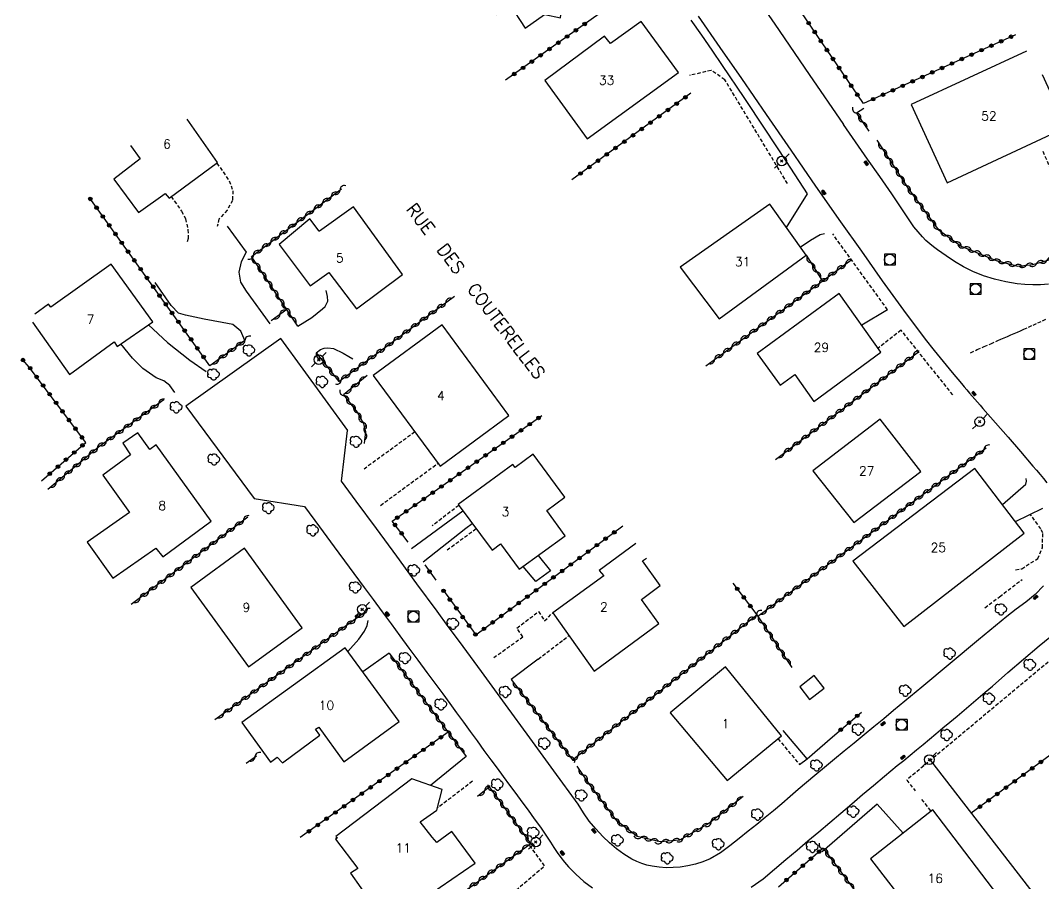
# Model space of a CAD drawing. Header units: millimetres. Extents: x 146000 to 147001, y 143000 to 144000.
# Drawn here: x 146689.9 to 146831.9, y 143789.7 to 143909.6 of the extents above; entities that cross this region are included whole.
import ezdxf
from ezdxf.enums import TextEntityAlignment as Align

# ---------------------------------------------------------------- set-up
doc = ezdxf.new("R2010")
doc.units = ezdxf.units.MM
doc.linetypes.add('DASHED', pattern=[0.75, 0.5, -0.25])
doc.layers.get('0').update_dxf_attribs({"linetype": 'CONTINUOUS'})
for name, color, linetype in [('W0001', 6, 'DASHED'), ('W0008', 7, 'CONTINUOUS'), ('W0014', 7, 'CONTINUOUS'), ('W0017', 7, 'CONTINUOUS'), ('W0101', 7, 'CONTINUOUS'), ('W0104', 1, 'CONTINUOUS'), ('W0105', 7, 'CONTINUOUS'), ('W0112', 1, 'DASHED'), ('W0300', 7, 'CONTINUOUS'), ('W0310', 3, 'CONTINUOUS'), ('W0322', 7, 'CONTINUOUS'), ('W0323', 7, 'CONTINUOUS'), ('W0330', 7, 'CONTINUOUS'), ('W0333', 7, 'CONTINUOUS'), ('W0401', 7, 'CONTINUOUS'), ('W0420', 7, 'CONTINUOUS'), ('W0473', 7, 'CONTINUOUS'), ('W0989', 7, 'CONTINUOUS'), ('W0991', 7, 'CONTINUOUS')]:
    doc.layers.add(name, color=color, linetype=linetype)
doc.styles.get("Standard").update_dxf_attribs({"font": 'romans.shx', "width": 0.85})

# ---------------------------------------------------------------- blocks, each defined once
blk = doc.blocks.new('T473')
for p, q in [((-0.166667, 0.166667), (0.166667, -0.166667)), ((-0.166667, -0.166667), (0.166667, 0.166667)), ((0.500001, 0.500001), (1.000002, 1.000002)), ((-1.000002, -1.000002), (-0.500001, -0.500001))]:
    blk.add_line(p, q)
blk.add_ellipse((0, 0), major_axis=(0.471405, 0.471405), ratio=1, start_param=5.4977871438, end_param=11.780972451)
blk = doc.blocks.new('T420')
for p, q in [((0.75, 0.75), (-0.75, 0.75)), ((-0.75, 0.75), (-0.75, -0.75)), ((0.75, 0.75), (0.75, -0.75)), ((0.75, -0.75), (-0.75, -0.75))]:
    blk.add_line(p, q)
blk.add_ellipse((0, 0), major_axis=(-0.53, 0.53), ratio=1, start_param=3.926991, end_param=10.210176)
blk = doc.blocks.new('T401')
for p, q in [((-0.3, 0.3), (0, 0.3)), ((-0.3, -0.25), (-0.3, 0.3)), ((-0.3, 0.15), (0, 0.15)), ((-0.3, 0), (0, 0)), ((0, 0.3), (0, -0.25)), ((-0.3, -0.15), (0, -0.15)), ((-0.3, -0.25), (-0.3, -0.3)), ((-0.3, -0.3), (0, -0.3)), ((0, -0.3), (0, -0.25))]:
    blk.add_line(p, q)
blk = doc.blocks.new('T300')
for p, q in [((-0.8, 0.51), (-0.86, 0.34)), ((-0.86, 0.34), (-0.86, 0.17)), ((-0.86, 0.17), (-0.74, 0.06)), ((-0.69, 0.63), (-0.8, 0.51)), ((-0.8, -0.06), (-0.74, 0.06)), ((-0.74, 0.06), (-0.69, 0.11)), ((-0.57, 0.69), (-0.69, 0.63)), ((-0.46, 0.69), (-0.57, 0.69)), ((-0.29, 0.63), (-0.46, 0.69)), ((-0.29, 0.63), (-0.17, 0.74)), ((-0.23, 0.57), (-0.29, 0.63)), ((-0.17, 0.74), (-0.06, 0.8)), ((-0.06, 0.8), (0.06, 0.8)), ((0.06, 0.8), (0.23, 0.74)), ((0.23, 0.74), (0.34, 0.63)), ((0.34, 0.63), (0.4, 0.51)), ((0.46, 0.46), (0.34, 0.46)), ((0.4, 0.51), (0.4, 0.46)), ((0.57, 0.4), (0.46, 0.46)), ((0.57, 0.4), (0.69, 0.29)), ((0.69, 0.29), (0.74, 0.17)), ((0.74, 0.06), (0.69, -0.17)), ((0.74, 0.17), (0.74, 0.06)), ((-0.8, -0.17), (-0.8, -0.06)), ((-0.8, -0.23), (-0.8, -0.17)), ((-0.74, -0.34), (-0.8, -0.23)), ((-0.69, -0.4), (-0.74, -0.34)), ((-0.51, -0.46), (-0.69, -0.4)), ((-0.4, -0.46), (-0.51, -0.46)), ((-0.4, -0.46), (-0.34, -0.46)), ((-0.34, -0.46), (-0.34, -0.4)), ((-0.34, -0.51), (-0.34, -0.46)), ((-0.29, -0.63), (-0.34, -0.51)), ((-0.17, -0.74), (-0.29, -0.63)), ((-0.06, -0.8), (-0.17, -0.74)), ((0.06, -0.8), (-0.06, -0.8)), ((0.17, -0.74), (0.06, -0.8)), ((0.23, -0.69), (0.17, -0.74)), ((0.29, -0.46), (0.23, -0.46)), ((0.29, -0.63), (0.23, -0.69)), ((0.46, -0.4), (0.29, -0.46)), ((0.34, -0.51), (0.29, -0.63)), ((0.34, -0.51), (0.34, -0.46)), ((0.57, -0.34), (0.46, -0.4)), ((0.63, -0.29), (0.57, -0.34)), ((0.69, -0.17), (0.63, -0.29))]:
    blk.add_line(p, q)
blk = doc.blocks.new('t323o')
at = {"color": 0, "linetype": 'Continuous'}
for radius in [0.25, 0.15]:
    blk.add_circle((0, 0), radius, dxfattribs=at)
blk = doc.blocks.new('t310o')
at = {"color": 0, "linetype": 'Continuous'}
for centre, start, end in [((-0.5, 0.38), 216.8699, 323.1304), ((0.5, -0.37), 36.8699, 143.1303)]:
    blk.add_arc(centre, 0.625, start, end, dxfattribs=at)
blk = doc.blocks.new('t322o')
at = {"color": 0, "linetype": 'Continuous'}
for radius in [0.25, 0.15]:
    blk.add_circle((0, 0), radius, dxfattribs=at)

msp = doc.modelspace()

# ---------------------------------------------------------------- linework, layer by layer
at = {"layer": 'W0001'}
msp.add_lwpolyline([(146821.79, 143863.43), (146822.73, 143863.85), (146823.68, 143864.27), (146824.62, 143864.68), (146825.56, 143865.1), (146826.02, 143865.3), (146826.47, 143865.5), (146826.93, 143865.69), (146827.38, 143865.89), (146827.84, 143866.09), (146828.29, 143866.28), (146828.74, 143866.48), (146829.2, 143866.68), (146829.84, 143866.98), (146830.49, 143867.27), (146831.14, 143867.57), (146831.79, 143867.87), (146832.43, 143868.17)], dxfattribs=at)
at = {"layer": 'W0008'}
msp.add_lwpolyline([(146789.86, 143915.99), (146794.63, 143909.03), (146799.39, 143902.06), (146804.15, 143895.1)], dxfattribs=at)
at = {"layer": 'W0014'}
for points in [[(146784, 143910.15), (146786.99, 143905.82), (146789.99, 143901.49), (146793.42, 143896.51), (146796.84, 143891.53), (146800.28, 143886.55), (146803.75, 143881.6), (146806.64, 143877.5), (146809.54, 143873.4), (146812.49, 143869.34), (146815.5, 143865.32), (146816.73, 143863.75), (146817.99, 143862.2), (146819.26, 143860.66), (146820.54, 143859.13), (146820.91, 143858.69), (146821.28, 143858.26), (146821.65, 143857.83), (146822.02, 143857.4), (146822.4, 143856.98), (146822.77, 143856.55), (146823.15, 143856.12), (146823.52, 143855.69), (146825.26, 143853.69), (146827, 143851.69), (146828.74, 143849.69), (146830.46, 143847.67), (146830.95, 143847.1), (146831.44, 143846.53), (146831.91, 143845.95), (146832.36, 143845.35)], [(146782.99, 143909.61), (146784.45, 143907.51), (146785.89, 143905.41), (146787.33, 143903.3), (146790.31, 143898.88), (146793.26, 143894.44), (146796.19, 143889.98), (146799.1, 143885.5)], [(146832.6, 143872.96), (146831.51, 143872.85), (146830.42, 143872.83), (146829.33, 143872.88), (146828.25, 143873.01), (146826.68, 143873.27), (146825.13, 143873.64), (146823.6, 143874.11), (146822.11, 143874.69), (146820.82, 143875.33), (146819.58, 143876.07), (146818.39, 143876.88), (146817.23, 143877.71), (146816.67, 143878.12), (146816.13, 143878.55), (146815.6, 143879.01), (146815.11, 143879.51), (146813.94, 143880.92), (146812.9, 143882.43), (146811.9, 143883.96), (146810.88, 143885.47), (146809.19, 143887.87), (146807.51, 143890.28), (146805.83, 143892.69), (146804.15, 143895.1)], [(146726.09, 143865.39), (146712.88, 143855.98)], [(146735.37, 143852.63), (146726.09, 143865.39)], [(146712.89, 143855.99), (146722.4, 143843.19)], [(146734.52, 143845.57), (146735.35, 143852.64)], [(146767.32, 143800.76), (146763.97, 143805.37), (146760.62, 143809.97), (146757.27, 143814.57), (146753.91, 143819.17), (146752.38, 143821.26), (146750.85, 143823.35), (146749.31, 143825.43), (146747.78, 143827.52), (146744.97, 143831.35), (146742.16, 143835.18), (146739.34, 143839.01), (146736.53, 143842.83), (146736.02, 143843.52), (146735.52, 143844.2), (146735.01, 143844.89), (146734.51, 143845.57)], [(146722.4, 143843.19), (146729.37, 143842.07)], [(146729.37, 143842.07), (146731.43, 143839.26), (146733.5, 143836.45), (146735.56, 143833.64), (146737.63, 143830.84), (146738.87, 143829.15), (146740.12, 143827.47), (146741.37, 143825.78), (146742.61, 143824.1), (146743.86, 143822.41), (146745.11, 143820.73), (146746.35, 143819.04), (146747.59, 143817.35), (146748.55, 143816.05), (146749.51, 143814.74), (146750.46, 143813.44), (146751.41, 143812.13), (146752.36, 143810.82), (146753.32, 143809.52), (146754.27, 143808.21), (146755.23, 143806.91), (146756.08, 143805.74), (146756.95, 143804.57), (146757.81, 143803.4), (146758.67, 143802.24), (146759.53, 143801.07), (146760.39, 143799.9), (146761.25, 143798.73), (146762.1, 143797.55), (146762.58, 143796.86), (146763.05, 143796.16), (146763.5, 143795.46), (146763.96, 143794.75), (146764.43, 143794.05), (146764.92, 143793.36), (146765.44, 143792.7), (146765.99, 143792.06), (146767.04, 143791.01), (146768.14, 143790.02), (146769.32, 143789.12)], [(146831.94, 143831.05), (146830.77, 143829.86), (146829.48, 143828.81), (146828.14, 143827.83), (146826.85, 143826.82), (146822.91, 143823.54), (146818.98, 143820.27), (146815.04, 143817.01), (146811.11, 143813.74), (146809.74, 143812.61), (146808.37, 143811.48), (146807.01, 143810.36), (146805.64, 143809.23), (146804.27, 143808.1), (146802.91, 143806.97), (146801.54, 143805.84), (146800.18, 143804.71), (146799.03, 143803.75), (146797.88, 143802.77), (146796.74, 143801.79), (146795.59, 143800.81), (146794.45, 143799.84), (146793.29, 143798.88), (146792.13, 143797.93), (146790.95, 143796.99), (146789.68, 143795.98), (146788.41, 143794.94), (146787.08, 143793.98), (146785.64, 143793.16), (146784.64, 143792.74), (146783.61, 143792.41), (146782.55, 143792.17), (146781.48, 143792.01), (146780.51, 143791.93), (146779.54, 143791.91), (146778.57, 143791.98), (146777.61, 143792.12), (146776.88, 143792.29), (146776.16, 143792.51), (146775.47, 143792.8), (146774.8, 143793.13), (146773.7, 143793.8), (146772.66, 143794.55), (146771.68, 143795.37), (146770.76, 143796.26), (146769.79, 143797.3), (146768.89, 143798.4), (146768.07, 143799.55), (146767.32, 143800.76)], [(146791.34, 143789.22), (146793.01, 143790.4), (146794.6, 143791.71), (146796.15, 143793.05), (146797.71, 143794.38), (146799.23, 143795.65), (146800.76, 143796.92), (146802.27, 143798.21), (146803.79, 143799.49), (146805.3, 143800.78), (146806.81, 143802.07), (146808.33, 143803.35), (146809.85, 143804.62), (146810.74, 143805.36), (146811.63, 143806.09), (146812.52, 143806.83), (146813.41, 143807.56), (146814.31, 143808.29), (146815.2, 143809.02), (146816.09, 143809.76), (146816.97, 143810.5), (146817.96, 143811.32), (146818.94, 143812.15), (146819.92, 143812.98), (146820.9, 143813.81), (146821.88, 143814.65), (146822.86, 143815.48), (146823.83, 143816.31), (146824.82, 143817.14), (146826.98, 143819.01), (146829.14, 143820.89), (146831.32, 143822.75), (146833.55, 143824.53)]]:
    msp.add_lwpolyline(points, dxfattribs=at)
at = {"layer": 'W0017'}
for points in [[(146799.1, 143885.5), (146796.22, 143880.8)], [(146718.61, 143881.01), (146721.26, 143877.37)], [(146798.14, 143878.1), (146799.58, 143879.06), (146800.92, 143879.86), (146801.51, 143879.97)], [(146721.25, 143877.37), (146720.56, 143876.02), (146720.25, 143874.59), (146720.49, 143873.23), (146721.27, 143871.95), (146724.57, 143867.42)], [(146721.1, 143865.14), (146720.55, 143866.41), (146719.4, 143867.33), (146717.93, 143867.62), (146715.46, 143868.07), (146712.83, 143868.66), (146711.86, 143868.9), (146710.86, 143869.96), (146708.64, 143873.15)], [(146728.45, 143867.09), (146730.4, 143868.33), (146731.84, 143869.52), (146732.24, 143869.85), (146732.61, 143870.6), (146732.55, 143871.22), (146732.37, 143872.06)], [(146810.28, 143869.4), (146806.7, 143867.23)], [(146707.72, 143867.28), (146710.36, 143864.84), (146713.46, 143862.4), (146715.7, 143860.83)], [(146711.37, 143857.89), (146710.67, 143858.89), (146709.82, 143859.5), (146708.8, 143859.94), (146706.92, 143861.24), (146705.5, 143862.69), (146703.87, 143864.64)], [(146730.97, 143863.39), (146731.57, 143863.85), (146732.09, 143864.05), (146732.61, 143864.1), (146733.39, 143864.02), (146734.73, 143863.36), (146735.52, 143862.92), (146736.08, 143862.59)], [(146826.22, 143842.36), (146829.46, 143845.18), (146829.58, 143845.59), (146829.51, 143845.96)], [(146828.04, 143839.98), (146831.83, 143841.86)], [(146744.22, 143836.22), (146751.35, 143841.47)], [(146745.82, 143834.37), (146751.74, 143839.05), (146752.64, 143839.73)], [(146735.39, 143821.92), (146736.91, 143823.67), (146737.68, 143824.78), (146738.06, 143825.54), (146738.22, 143826.24)], [(146741.12, 143821.73), (146737.45, 143819.1)], [(146761.8, 143820.88), (146758.04, 143818.05)], [(146751.8, 143807.35), (146746.86, 143803.35)], [(146812.43, 143796.73), (146808.82, 143800.75)]]:
    msp.add_lwpolyline(points, dxfattribs=at)
at = {"layer": 'W0101'}
for points in [[(146767.65, 143922.18), (146766.88, 143921.6), (146763.97, 143922.06), (146763.54, 143919.08), (146760.56, 143919.56), (146756.16, 143916.44), (146755.34, 143911.33), (146755.93, 143910.4), (146757.79, 143911.8), (146759.99, 143908.47), (146762.69, 143910.36), (146762.7, 143910.37), (146764.88, 143909.9), (146765.09, 143911.52), (146767.61, 143913.25), (146769.03, 143912.98), (146770.43, 143913.97), (146770.98, 143917.45)], [(146776.1, 143909.4), (146771.81, 143906.35), (146771.01, 143907.37), (146762.71, 143901.21), (146768.58, 143893.12), (146781.26, 143902.32)], [(146793.92, 143884.03), (146781.48, 143875.32), (146786.93, 143868.11), (146798.96, 143876.95)], [(146803.54, 143871.65), (146792.16, 143863.33), (146795.36, 143858.9), (146797.4, 143860.39), (146800.05, 143856.66), (146809.36, 143863.52)], [(146757.7, 143854.69), (146748.49, 143867.29), (146738.88, 143860.24), (146748.19, 143847.68)], [(146809.24, 143854.2), (146799.93, 143847.02), (146805.6, 143839.84), (146814.89, 143846.94)], [(146708.76, 143850.62), (146707.91, 143849.97), (146706.24, 143852.31), (146704.13, 143850.88), (146705.2, 143849.26), (146701.39, 143846.44), (146705.09, 143841.24), (146699.21, 143837.14), (146702.77, 143832.12), (146708.74, 143836.3), (146709.69, 143835.1), (146716.42, 143840.03)], [(146765.52, 143838), (146762.97, 143841.54), (146762.98, 143841.54), (146765.51, 143843.36), (146761.11, 143849.36), (146758.61, 143847.47), (146758.27, 143847.91), (146750.7, 143842.34), (146755.41, 143836.02), (146756.55, 143836.87), (146759.14, 143833.35)], [(146822.4, 143847.37), (146805.46, 143834.48), (146812.54, 143825.4), (146829.25, 143838.39)], [(146721.05, 143836.29), (146713.59, 143830.81), (146721.57, 143819.8), (146729.05, 143825.23)], [(146735, 143822.46), (146720.67, 143812.07), (146724.63, 143806.56), (146725.59, 143807.25), (146726.3, 143806.49), (146731.51, 143810.33), (146730.88, 143811.14), (146731.33, 143811.43), (146734.8, 143806.6), (146742.49, 143812.2)], [(146787.77, 143819.79), (146780.13, 143813.43), (146788.01, 143804.02), (146795.56, 143810.25)], [(146748.48, 143802.79), (146744.28, 143804.24), (146733.73, 143796.24), (146733.96, 143796.06), (146733.68, 143795.87), (146736.78, 143791.8), (146736.78, 143791.79), (146735.75, 143791.16), (146740.05, 143785.07), (146743.17, 143787.38), (146744, 143786.18), (146748.2, 143789.22), (146753.04, 143792.57), (146749.82, 143796.96), (146747.75, 143795.41), (146747.1, 143796.18), (146747.1, 143796.18), (146745.4, 143798.31), (146747.71, 143799.93)], [(146816.54, 143799.97), (146807.9, 143793.17), (146812.44, 143787.28), (146811.6, 143786.71), (146816.09, 143780.93), (146819.22, 143783.45), (146820.86, 143781.45), (146827.07, 143786.16)]]:
    msp.add_lwpolyline(points, close=True, dxfattribs=at)
for points in [[(146829.55, 143905.27), (146813.55, 143897.88), (146818.54, 143887.03), (146835.11, 143894.76), (146831.79, 143902)], [(146717.31, 143889.83), (146713.06, 143895.84)], [(146705.23, 143892.2), (146706.54, 143890.35), (146702.89, 143887.53), (146706.34, 143882.91), (146710.02, 143885.55), (146710.57, 143884.89)], [(146710.57, 143884.89), (146717.31, 143889.83)], [(146736.15, 143883.67), (146731.43, 143880.32), (146731.42, 143880.31), (146730.11, 143882), (146725.86, 143878.43), (146730.15, 143872.69), (146732.76, 143874.57), (146736.57, 143869.5)], [(146736.57, 143869.5), (146742.94, 143874.27), (146736.15, 143883.67)], [(146691.62, 143867.65), (146696.74, 143860.42), (146702.93, 143864.92), (146703.36, 143864.3), (146708.31, 143867.69), (146702.52, 143875.73)], [(146702.52, 143875.73), (146694.16, 143869.77), (146693.83, 143870.16), (146691.94, 143868.76)], [(146775.33, 143836.95), (146770.25, 143833.18), (146770.88, 143832.43), (146763.81, 143827.3), (146769.56, 143819.21), (146778.54, 143825.85)], [(146778.54, 143825.85), (146776.13, 143829.14), (146778.73, 143831.11), (146776.29, 143834.53), (146776.83, 143834.91)]]:
    msp.add_lwpolyline(points, dxfattribs=at)
at = {"layer": 'W0104'}
msp.add_lwpolyline([(146761.8, 143835.29), (146763.52, 143833.13), (146761.48, 143831.65), (146759.7, 143833.76)], dxfattribs=at)
msp.add_lwpolyline([(146800.11, 143818.59), (146798.09, 143817.03), (146799.43, 143815.28), (146801.46, 143816.83)], close=True, dxfattribs=at)
at = {"layer": 'W0105'}
msp.add_lwpolyline([(146798.05, 143806.27), (146799.11, 143807.03), (146795.8, 143810.97)], dxfattribs=at)
at = {"layer": 'W0112'}
for points in [[(146796.39, 143886.9), (146787.69, 143901.33), (146785.79, 143902.62), (146782.8, 143901.92)], [(146831.83, 143891.39), (146835.09, 143883.8)], [(146717.21, 143889.75), (146718.92, 143887.29), (146719.41, 143885.92), (146719.38, 143884.58), (146718.62, 143883.23), (146717.49, 143881.98), (146717.25, 143880.95)], [(146710.85, 143885.1), (146712.3, 143883.09), (146712.85, 143882.02), (146713.19, 143880.5), (146713.24, 143879.3), (146713.03, 143878.74)], [(146810.28, 143869.4), (146802.66, 143879.92)], [(146812.15, 143866.55), (146808.97, 143864.06)], [(146819.34, 143857.57), (146812.16, 143866.55)], [(146744.68, 143852.42), (146737.63, 143847.27)], [(146739.9, 143842.23), (146747.9, 143848.08)], [(146750.78, 143842.23), (146747.09, 143839.38)], [(146828.05, 143833.26), (146828.89, 143833.44), (146831.11, 143834.83), (146831.76, 143836.32), (146831.83, 143838.4), (146831.56, 143838.96), (146830.08, 143840.99)], [(146749.15, 143836.05), (146753.19, 143839)], [(146823.77, 143828.01), (146825.81, 143829.54), (146828.94, 143831.93)], [(146755.62, 143821.09), (146759.68, 143823.98), (146758.85, 143825.19), (146761.83, 143827.48), (146762.68, 143826.18), (146763.81, 143827.3)], [(146761.8, 143820.88), (146765.3, 143823.57), (146766.06, 143824.14)], [(146837.17, 143824.32), (146812.93, 143804.08)], [(146795.06, 143809.84), (146798.05, 143806.27)], [(146752.68, 143803.92), (146747.77, 143800.17)], [(146812.93, 143804.08), (146814.11, 143802.6)], [(146815.01, 143801.41), (146816.28, 143799.77)], [(146762.67, 143792.17), (146760.55, 143795.14)], [(146758.15, 143788.32), (146762.67, 143792.17)]]:
    msp.add_lwpolyline(points, dxfattribs=at)
at = {"layer": 'W0310'}
for points in [[(146806.97, 143897.32), (146805.98, 143896.69), (146807.67, 143894.19)], [(146808.78, 143892.94), (146813.13, 143886.23), (146817.29, 143880.52), (146820.48, 143878.23), (146825.36, 143876.23), (146828.36, 143875.45), (146830.43, 143875.65), (146832.7, 143876.34), (146836.78, 143878.14)], [(146728.45, 143867.09), (146722.01, 143876.8), (146734.48, 143886.16)], [(146785.05, 143861.62), (146801.35, 143873.45), (146805.19, 143876.27)], [(146798.96, 143876.95), (146801.24, 143873.37)], [(146730.97, 143863.39), (146734.13, 143859.42), (146750.18, 143871.26)], [(146726.89, 143869.43), (146724.73, 143867.86)], [(146721.1, 143865.14), (146716.24, 143861.61)], [(146794.71, 143848.58), (146814.56, 143863.55)], [(146738.06, 143860.27), (146734.79, 143857.58), (146736.66, 143855.15), (146737.53, 143853.58), (146737.81, 143852.45), (146737.7, 143851.28), (146737.64, 143850.83)], [(146709.86, 143856.89), (146700.76, 143850.32), (146693.75, 143844.43)], [(146792.28, 143826.83), (146823.96, 143850.21)], [(146721.48, 143840.61), (146705.32, 143828.46)], [(146737.8, 143827.42), (146716.92, 143812.46)], [(146758.04, 143818.05), (146766.57, 143806.9), (146792.14, 143827.05), (146797.01, 143819.72)], [(146741.12, 143821.73), (146751.8, 143807.35)], [(146721.28, 143806.44), (146722.69, 143807.46)], [(146790.24, 143801.82), (146785.49, 143798.04), (146781.4, 143795.76), (146778.71, 143795.52), (146775.53, 143796.25), (146772.76, 143798.38), (146770.94, 143800.79), (146768.78, 143803.71), (146767.19, 143806.02)], [(146740.13, 143780.42), (146760.75, 143795.28), (146755.03, 143803.15), (146753.36, 143801.81)], [(146801.32, 143794.63), (146814.9, 143776.47), (146816.72, 143774.17)]]:
    msp.add_lwpolyline(points, dxfattribs=at)
at = {"layer": 'W0322'}
msp.add_lwpolyline([(146806.92, 143898.01), (146791.02, 143921.42), (146779.24, 143939), (146765.2, 143959.85), (146752.31, 143978.99), (146738.21, 144000)], dxfattribs=at)
at = {"layer": 'W0323'}
for points in [[(146772.46, 143912.05), (146757.25, 143901.25)], [(146828.01, 143907.56), (146806.92, 143898.01)], [(146782.98, 143899.44), (146766.46, 143887.43)], [(146716.24, 143861.61), (146699.55, 143884.89)], [(146692.88, 143845.63), (146699.01, 143850.96), (146691.17, 143861.44), (146690.27, 143862.43)], [(146743.76, 143837.14), (146741.54, 143840.03), (146762.32, 143854.7)], [(146748.5, 143830.59), (146753.12, 143824.24), (146773.55, 143839.38)], [(146746.04, 143833.98), (146747.59, 143831.83)], [(146788.82, 143831.43), (146792.14, 143827.05)], [(146802.64, 143810.11), (146806.67, 143813.52)], [(146749.29, 143810.72), (146728.76, 143796.11)], [(146837.21, 143810.75), (146821.89, 143799.49)], [(146801.32, 143794.63), (146795.12, 143789.24)]]:
    msp.add_lwpolyline(points, dxfattribs=at)
at = {"layer": 'W0330'}
msp.add_lwpolyline([(146816.22, 143806.82), (146831.88, 143786.57)], dxfattribs=at)
at = {"layer": 'W0333'}
for points in [[(146799.11, 143807.03), (146802.64, 143810.11)], [(146808.83, 143800.75), (146801.18, 143794.14)]]:
    msp.add_lwpolyline(points, dxfattribs=at)

# ---------------------------------------------------------------- block references
at = {"layer": 'W0300'}
for p in [(146721.69, 143863.74), (146716.77, 143860.39), (146731.83, 143859.37), (146711.58, 143855.84), (146736.54, 143851.05), (146716.83, 143848.59), (146724.38, 143841.85), (146730.53, 143838.76), (146744.58, 143833.2), (146736.44, 143830.83), (146826.05, 143827.78), (146749.99, 143825.78), (146743.34, 143821.02), (146818.93, 143821.64), (146830.07, 143820.08), (146757.26, 143816.32), (146812.77, 143816.5), (146824.39, 143815.39), (146748.31, 143814.58), (146806.23, 143811.1), (146818.51, 143810.34), (146762.69, 143809.15), (146800.44, 143806.12), (146756.16, 143803.46), (146767.8, 143801.95), (146805.53, 143799.7), (146792.25, 143799.29), (146761.14, 143796.76), (146772.83, 143795.71), (146786.82, 143795.17), (146799.86, 143794.8), (146779.72, 143793.23)]:
    msp.add_blockref('T300', p, dxfattribs=at)
at = {"layer": 'W0310'}
for p, rotation in [((146805.99, 143896.68), 304.042960400368), ((146806.83, 143895.43), 304.042960400368), ((146809.6, 143891.68), 302.9668048512634), ((146810.41, 143890.42), 302.9668048512634), ((146811.23, 143889.16), 302.9668048512634), ((146812.05, 143887.9), 302.9668048512634), ((146812.86, 143886.64), 302.9668048512634), ((146733.08, 143885.11), 36.89367940401742), ((146734.28, 143886.01), 36.89367940401742), ((146813.72, 143885.42), 306.0608175186131), ((146731.88, 143884.21), 36.89367940401742), ((146814.61, 143884.2), 306.0608175186131), ((146729.48, 143882.41), 36.89367940401742), ((146730.68, 143883.31), 36.89367940401742), ((146815.49, 143882.99), 306.0608175186131), ((146727.09, 143880.61), 36.89367940401742), ((146728.28, 143881.51), 36.89367940401742), ((146816.37, 143881.78), 306.0608175186131), ((146817.26, 143880.57), 306.0608175186131), ((146725.89, 143879.71), 36.89367940401742), ((146818.46, 143879.68), 324.3114415802148), ((146723.49, 143877.91), 36.89367940401742), ((146724.69, 143878.81), 36.89367940401742), ((146819.68, 143878.8), 324.3114415802148), ((146820.96, 143878.04), 337.7089810212175), ((146722.29, 143877.01), 36.89367940401742), ((146822.35, 143877.47), 337.7089810212175), ((146823.73, 143876.9), 337.7089810212175), ((146722.64, 143875.84), 123.5632166286908), ((146799.63, 143875.9), 302.5446788978944), ((146804.46, 143875.74), 36.29974936152011), ((146825.12, 143876.33), 337.7089810212175), ((146826.56, 143875.92), 345.4257838019821), ((146828.01, 143875.54), 345.4257838019821), ((146829.5, 143875.56), 5.543454663214244), ((146830.97, 143875.81), 16.97476937728794), ((146832.4, 143876.25), 16.97476937728794), ((146723.47, 143874.59), 123.5632166286908), ((146724.3, 143873.34), 123.5632166286908), ((146800.44, 143874.64), 302.5446788978944), ((146802.04, 143873.96), 36.29974936152011), ((146803.25, 143874.85), 36.29974936152011), ((146725.13, 143872.09), 123.5632166286908), ((146799.62, 143872.19), 35.97584894877569), ((146800.83, 143873.07), 35.97584894877569), ((146725.96, 143870.84), 123.5632166286908), ((146798.4, 143871.31), 35.97584894877569), ((146726.79, 143869.59), 123.5632166286908), ((146747.77, 143869.48), 36.43113228581433), ((146748.97, 143870.37), 36.43113228581433), ((146795.98, 143869.55), 35.97584894877569), ((146797.19, 143870.43), 35.97584894877569), ((146725.94, 143868.74), 215.9330206015219), ((146727.62, 143868.34), 123.5632166286908), ((146746.56, 143868.59), 36.43113228581433), ((146794.76, 143868.67), 35.97584894877569), ((146744.15, 143866.81), 36.43113228581433), ((146745.35, 143867.7), 36.43113228581433), ((146792.34, 143866.91), 35.97584894877569), ((146793.55, 143867.79), 35.97584894877569), ((146721.09, 143865.13), 215.9565833770386), ((146741.73, 143865.02), 36.43113228581433), ((146742.94, 143865.92), 36.43113228581433), ((146789.91, 143865.14), 35.97584894877569), ((146791.12, 143866.03), 35.97584894877569), ((146719.88, 143864.25), 215.9565833770386), ((146740.52, 143864.13), 36.43113228581433), ((146788.69, 143864.26), 35.97584894877569), ((146717.45, 143862.49), 215.9565833770386), ((146718.67, 143863.37), 215.9565833770386), ((146731.61, 143862.59), 308.5207069115848), ((146738.11, 143862.35), 36.43113228581433), ((146739.32, 143863.24), 36.43113228581433), ((146786.27, 143862.5), 35.97584894877569), ((146787.48, 143863.38), 35.97584894877569), ((146812.68, 143862.13), 37.01231345823), ((146813.88, 143863.03), 37.01231345823), ((146732.54, 143861.41), 308.5207069115848), ((146736.9, 143861.46), 36.43113228581433), ((146811.48, 143861.23), 37.01231345823), ((146733.48, 143860.24), 308.5207069115848), ((146734.49, 143859.68), 36.43113228581433), ((146735.7, 143860.57), 36.43113228581433), ((146736.99, 143859.39), 219.5369855556903), ((146809.09, 143859.42), 37.01231345823), ((146810.28, 143860.32), 37.01231345823), ((146735.84, 143858.44), 219.5369855556903), ((146807.89, 143858.52), 37.01231345823), ((146734.88, 143857.46), 307.5389659099873), ((146805.49, 143856.71), 37.01231345823), ((146806.69, 143857.61), 37.01231345823), ((146707.93, 143855.5), 215.8277700126778), ((146709.14, 143856.38), 215.8277700126778), ((146735.8, 143856.27), 307.5389659099873), ((146736.7, 143855.08), 298.9242173093405), ((146804.3, 143855.81), 37.01231345823), ((146705.5, 143853.74), 215.8277700126778), ((146706.71, 143854.62), 215.8277700126778), ((146737.43, 143853.76), 298.9242173093405), ((146801.9, 143854), 37.01231345823), ((146803.1, 143854.91), 37.01231345823), ((146704.28, 143852.86), 215.8277700126778), ((146737.79, 143852.32), 264.7395164986328), ((146799.5, 143852.2), 37.01231345823), ((146800.7, 143853.1), 37.01231345823), ((146701.85, 143851.11), 215.8277700126778), ((146703.06, 143851.99), 215.8277700126778), ((146798.31, 143851.29), 37.01231345823), ((146700.64, 143850.22), 220.0060145116791), ((146795.91, 143849.49), 37.01231345823), ((146797.11, 143850.39), 37.01231345823), ((146823.66, 143849.99), 36.42664884779923), ((146698.34, 143848.29), 220.0060145116791), ((146699.49, 143849.26), 220.0060145116791), ((146821.25, 143848.21), 36.42664884779923), ((146822.46, 143849.1), 36.42664884779923), ((146697.19, 143847.33), 220.0060145116791), ((146820.04, 143847.31), 36.42664884779923), ((146694.89, 143845.4), 220.0060145116791), ((146696.04, 143846.36), 220.0060145116791), ((146817.63, 143845.53), 36.42664884779923), ((146818.84, 143846.42), 36.42664884779923), ((146815.22, 143843.75), 36.42664884779923), ((146816.42, 143844.64), 36.42664884779923), ((146814.01, 143842.86), 36.42664884779923), ((146811.59, 143841.08), 36.42664884779923), ((146812.8, 143841.97), 36.42664884779923), ((146720.9, 143840.18), 216.9616633911701), ((146810.39, 143840.19), 36.42664884779923), ((146718.51, 143838.38), 216.9616633911701), ((146719.71, 143839.28), 216.9616633911701), ((146807.97, 143838.41), 36.42664884779923), ((146809.18, 143839.3), 36.42664884779923), ((146716.11, 143836.57), 216.9616633911701), ((146717.31, 143837.47), 216.9616633911701), ((146805.56, 143836.63), 36.42664884779923), ((146806.77, 143837.52), 36.42664884779923), ((146714.91, 143835.67), 216.9616633911701), ((146804.35, 143835.74), 36.42664884779923), ((146712.52, 143833.87), 216.9616633911701), ((146713.71, 143834.77), 216.9616633911701), ((146801.94, 143833.95), 36.42664884779923), ((146803.15, 143834.85), 36.42664884779923), ((146711.32, 143832.96), 216.9616633911701), ((146800.73, 143833.06), 36.42664884779923), ((146708.92, 143831.16), 216.9616633911701), ((146710.12, 143832.06), 216.9616633911701), ((146798.32, 143831.28), 36.42664884779923), ((146799.53, 143832.17), 36.42664884779923), ((146707.72, 143830.26), 216.9616633911701), ((146795.9, 143829.5), 36.42664884779923), ((146797.11, 143830.39), 36.42664884779923), ((146706.52, 143829.36), 216.9616633911701), ((146794.7, 143828.61), 36.42664884779923), ((146737.65, 143827.31), 215.6108701299819), ((146792.06, 143826.99), 38.25628093304773), ((146793.49, 143827.72), 36.42664884779923), ((146735.21, 143825.56), 215.6108701299819), ((146736.43, 143826.43), 215.6108701299819), ((146790.88, 143826.06), 38.25628093304773), ((146792.91, 143825.89), 303.5853749573188), ((146732.77, 143823.81), 215.6108701299819), ((146733.99, 143824.68), 215.6108701299819), ((146788.53, 143824.21), 38.25628093304773), ((146789.7, 143825.13), 38.25628093304773), ((146793.74, 143824.64), 303.5853749573188), ((146731.55, 143822.94), 215.6108701299819), ((146786.17, 143822.35), 38.25628093304773), ((146787.35, 143823.28), 38.25628093304773), ((146794.57, 143823.39), 303.5853749573188), ((146729.11, 143821.19), 215.6108701299819), ((146730.33, 143822.06), 215.6108701299819), ((146784.99, 143821.42), 38.25628093304773), ((146795.4, 143822.14), 303.5853749573188), ((146796.23, 143820.89), 303.5853749573188), ((146727.89, 143820.32), 215.6108701299819), ((146741.96, 143820.6), 306.5750194889399), ((146742.86, 143819.39), 306.5750194889399), ((146782.64, 143819.56), 38.25628093304773), ((146783.81, 143820.49), 38.25628093304773), ((146725.45, 143818.57), 215.6108701299819), ((146726.67, 143819.44), 215.6108701299819), ((146743.75, 143818.19), 306.5750194889399), ((146781.46, 143818.63), 38.25628093304773), ((146723.01, 143816.82), 215.6108701299819), ((146724.23, 143817.7), 215.6108701299819), ((146744.65, 143816.98), 306.5750194889399), ((146758.95, 143816.86), 307.4059284741153), ((146779.1, 143816.78), 38.25628093304773), ((146780.28, 143817.7), 38.25628093304773), ((146721.79, 143815.95), 215.6108701299819), ((146745.54, 143815.78), 306.5750194889399), ((146759.86, 143815.67), 307.4059284741153), ((146777.92, 143815.85), 38.25628093304773), ((146719.36, 143814.2), 215.6108701299819), ((146720.57, 143815.08), 215.6108701299819), ((146746.43, 143814.57), 306.5750194889399), ((146760.78, 143814.48), 307.4059284741153), ((146775.57, 143813.99), 38.25628093304773), ((146776.75, 143814.92), 38.25628093304773), ((146718.14, 143813.33), 215.6108701299819), ((146747.33, 143813.37), 306.5750194889399), ((146761.69, 143813.29), 307.4059284741153), ((146774.39, 143813.06), 38.25628093304773), ((146748.22, 143812.16), 306.5750194889399), ((146749.11, 143810.96), 306.5750194889399), ((146762.6, 143812.1), 307.4059284741153), ((146763.51, 143810.9), 307.4059284741153), ((146772.04, 143811.2), 38.25628093304773), ((146773.21, 143812.13), 38.25628093304773), ((146750.01, 143809.75), 306.5750194889399), ((146764.42, 143809.71), 307.4059284741153), ((146770.86, 143810.27), 38.25628093304773), ((146750.9, 143808.55), 306.5750194889399), ((146765.33, 143808.52), 307.4059284741153), ((146768.5, 143808.42), 38.25628093304773), ((146769.68, 143809.35), 38.25628093304773), ((146722.49, 143807.32), 35.74472808106642), ((146766.24, 143807.33), 307.4059284741153), ((146767.32, 143807.49), 38.25628093304773), ((146768.04, 143804.79), 124.5569173477786), ((146754.36, 143802.62), 218.8191141746276), ((146755.41, 143802.63), 126.0338660697235), ((146768.9, 143803.56), 126.4130534351458), ((146769.79, 143802.35), 126.4130534351458), ((146756.29, 143801.41), 126.0338660697235), ((146770.68, 143801.14), 126.4130534351458), ((146789.33, 143801.09), 218.4843669228362), ((146757.17, 143800.2), 126.0338660697235), ((146771.58, 143799.94), 127.0029665694815), ((146788.15, 143800.16), 218.4843669228362), ((146758.06, 143798.99), 126.0338660697235), ((146772.48, 143798.75), 127.0029665694815), ((146785.8, 143798.29), 218.4843669228362), ((146786.98, 143799.22), 218.4843669228362), ((146758.94, 143797.77), 126.0338660697235), ((146773.58, 143797.75), 142.4973696968567), ((146774.77, 143796.83), 142.4973696968567), ((146784.53, 143797.51), 209.1199329236076), ((146759.82, 143796.56), 126.0338660697235), ((146760.7, 143795.35), 126.0338660697235), ((146776.06, 143796.13), 167.0737207263565), ((146777.52, 143795.79), 167.0737207263565), ((146781.91, 143796.05), 209.1199329236076), ((146783.22, 143796.78), 209.1199329236076), ((146759.6, 143794.45), 35.76763163960571), ((146778.99, 143795.55), 185.0673704021942), ((146780.49, 143795.68), 185.0673704021942), ((146801.39, 143794.54), 306.7829718313232), ((146757.17, 143792.7), 35.76763163960571), ((146758.38, 143793.58), 35.76763163960571), ((146802.29, 143793.34), 306.7829718313232), ((146755.95, 143791.82), 35.76763163960571), ((146803.18, 143792.14), 306.7829718313232), ((146753.52, 143790.07), 35.76763163960571), ((146754.73, 143790.95), 35.76763163960571), ((146804.08, 143790.94), 306.7829718313232), ((146804.98, 143789.74), 306.7829718313232), ((146752.3, 143789.19), 35.76763163960571)]:
    msp.add_blockref('t310o', p, dxfattribs=dict(at, rotation=rotation))
at = {"layer": 'W0322', "rotation": 124.1740527405542}
for p in [(146799.33, 143909.18), (146800.18, 143907.94), (146801.02, 143906.7), (146801.86, 143905.45), (146802.71, 143904.21), (146803.55, 143902.97), (146804.39, 143901.73), (146805.23, 143900.49), (146806.08, 143899.25)]:
    msp.add_blockref('t322o', p, dxfattribs=at)
at = {"layer": 'W0323'}
for p, rotation in [((146767.03, 143908.2), 215.3986045527758), ((146768.26, 143909.07), 215.3986045527758), ((146765.81, 143907.33), 215.3986045527758), ((146826.05, 143906.67), 204.3603985313179), ((146827.41, 143907.29), 204.3603985313179), ((146763.36, 143905.59), 215.3986045527758), ((146764.59, 143906.46), 215.3986045527758), ((146823.32, 143905.43), 204.3603985313179), ((146824.68, 143906.05), 204.3603985313179), ((146760.92, 143903.85), 215.3986045527758), ((146762.14, 143904.72), 215.3986045527758), ((146820.58, 143904.2), 204.3603985313179), ((146821.95, 143904.81), 204.3603985313179), ((146759.7, 143902.98), 215.3986045527758), ((146816.48, 143902.34), 204.3603985313179), ((146817.85, 143902.96), 204.3603985313179), ((146819.22, 143903.58), 204.3603985313179), ((146758.47, 143902.11), 215.3986045527758), ((146813.75, 143901.1), 204.3603985313179), ((146815.12, 143901.72), 204.3603985313179), ((146811.02, 143899.86), 204.3603985313179), ((146812.38, 143900.48), 204.3603985313179), ((146782.23, 143898.89), 216.0261740512367), ((146808.28, 143898.63), 204.3603985313179), ((146809.65, 143899.25), 204.3603985313179), ((146779.8, 143897.13), 216.0261740512367), ((146781.02, 143898.01), 216.0261740512367), ((146777.38, 143895.37), 216.0261740512367), ((146778.59, 143896.25), 216.0261740512367), ((146776.16, 143894.48), 216.0261740512367), ((146773.74, 143892.72), 216.0261740512367), ((146774.95, 143893.6), 216.0261740512367), ((146772.52, 143891.84), 216.0261740512367), ((146770.1, 143890.07), 216.0261740512367), ((146771.31, 143890.95), 216.0261740512367), ((146767.67, 143888.31), 216.0261740512367), ((146768.89, 143889.19), 216.0261740512367), ((146699.64, 143884.78), 125.6274086064142), ((146700.51, 143883.56), 125.6274086064142), ((146701.38, 143882.34), 125.6274086064142), ((146702.26, 143881.12), 125.6274086064142), ((146703.13, 143879.9), 125.6274086064142), ((146704, 143878.68), 125.6274086064142), ((146704.88, 143877.46), 125.6274086064142), ((146705.75, 143876.24), 125.6274086064142), ((146706.63, 143875.02), 125.6274086064142), ((146707.5, 143873.8), 125.6274086064142), ((146708.37, 143872.58), 125.6274086064142), ((146709.25, 143871.36), 125.6274086064142), ((146710.12, 143870.15), 125.6274086064142), ((146710.99, 143868.93), 125.6274086064142), ((146711.87, 143867.71), 125.6274086064142), ((146712.74, 143866.49), 125.6274086064142), ((146713.62, 143865.27), 125.6274086064142), ((146714.49, 143864.05), 125.6274086064142), ((146715.36, 143862.83), 125.6274086064142), ((146690.3, 143862.4), 132.3808414294453), ((146691.29, 143861.28), 126.7718005284237), ((146692.19, 143860.07), 126.7718005284237), ((146693.09, 143858.87), 126.7718005284237), ((146693.99, 143857.67), 126.7718005284237), ((146694.89, 143856.47), 126.7718005284237), ((146695.78, 143855.27), 126.7718005284237), ((146696.68, 143854.07), 126.7718005284237), ((146761.85, 143854.37), 35.22635317724233), ((146697.58, 143852.87), 126.7718005284237), ((146759.4, 143852.64), 35.22635317724233), ((146760.62, 143853.5), 35.22635317724233), ((146698.48, 143851.66), 126.7718005284237), ((146758.17, 143851.77), 35.22635317724233), ((146698.54, 143850.55), 40.99343176629429), ((146755.72, 143850.04), 35.22635317724233), ((146756.95, 143850.91), 35.22635317724233), ((146696.27, 143848.58), 40.99343176629429), ((146697.41, 143849.57), 40.99343176629429), ((146754.5, 143849.18), 35.22635317724233), ((146695.14, 143847.6), 40.99343176629429), ((146752.05, 143847.45), 35.22635317724233), ((146753.27, 143848.31), 35.22635317724233), ((146694.01, 143846.62), 40.99343176629429), ((146749.6, 143845.72), 35.22635317724233), ((146750.82, 143846.58), 35.22635317724233), ((146748.37, 143844.85), 35.22635317724233), ((146745.92, 143843.12), 35.22635317724233), ((146747.15, 143843.99), 35.22635317724233), ((146743.47, 143841.39), 35.22635317724233), ((146744.69, 143842.26), 35.22635317724233), ((146742.24, 143840.53), 35.22635317724233), ((146741.93, 143839.52), 127.55611723295), ((146772.35, 143838.48), 36.53078418783378), ((146742.85, 143838.33), 127.55611723295), ((146771.14, 143837.59), 36.53078418783378), ((146768.73, 143835.81), 36.53078418783378), ((146769.94, 143836.7), 36.53078418783378), ((146767.53, 143834.91), 36.53078418783378), ((146746.71, 143833.04), 305.7006702921084), ((146765.12, 143833.13), 36.53078418783378), ((146766.32, 143834.02), 36.53078418783378), ((146762.71, 143831.34), 36.53078418783378), ((146763.91, 143832.23), 36.53078418783378), ((146748.66, 143830.36), 306.0949675993311), ((146761.5, 143830.45), 36.53078418783378), ((146789.42, 143830.64), 307.1074347233907), ((146749.54, 143829.15), 306.0949675993311), ((146759.09, 143828.66), 36.53078418783378), ((146760.3, 143829.56), 36.53078418783378), ((146790.33, 143829.45), 307.1074347233907), ((146750.43, 143827.94), 306.0949675993311), ((146757.88, 143827.77), 36.53078418783378), ((146791.23, 143828.25), 307.1074347233907), ((146751.31, 143826.72), 306.0949675993311), ((146755.47, 143825.98), 36.53078418783378), ((146756.68, 143826.88), 36.53078418783378), ((146752.2, 143825.51), 306.0949675993311), ((146753.08, 143824.3), 306.0949675993311), ((146754.27, 143825.09), 36.53078418783378), ((146806.07, 143813.01), 40.1764708241716), ((146804.93, 143812.05), 40.1764708241716), ((146803.78, 143811.08), 40.1764708241716), ((146747.09, 143809.16), 215.4488702460063), ((146748.31, 143810.03), 215.4488702460063), ((146744.65, 143807.42), 215.4488702460063), ((146745.87, 143808.29), 215.4488702460063), ((146743.43, 143806.55), 215.4488702460063), ((146831.56, 143806.6), 216.2930472357667), ((146740.98, 143804.81), 215.4488702460063), ((146742.2, 143805.68), 215.4488702460063), ((146829.14, 143804.82), 216.2930472357667), ((146830.35, 143805.71), 216.2930472357667), ((146738.54, 143803.07), 215.4488702460063), ((146739.76, 143803.94), 215.4488702460063), ((146826.72, 143803.05), 216.2930472357667), ((146827.93, 143803.93), 216.2930472357667), ((146737.32, 143802.2), 215.4488702460063), ((146825.51, 143802.16), 216.2930472357667), ((146734.87, 143800.46), 215.4488702460063), ((146736.09, 143801.33), 215.4488702460063), ((146823.1, 143800.38), 216.2930472357667), ((146824.31, 143801.27), 216.2930472357667), ((146732.43, 143798.72), 215.4488702460063), ((146733.65, 143799.59), 215.4488702460063), ((146731.21, 143797.85), 215.4488702460063), ((146729.98, 143796.98), 215.4488702460063), ((146799.65, 143793.18), 220.9976471020301), ((146800.78, 143794.16), 220.9976471020301), ((146798.52, 143792.19), 220.9976471020301), ((146796.25, 143790.23), 220.9976471020301), ((146797.38, 143791.21), 220.9976471020301)]:
    msp.add_blockref('t323o', p, dxfattribs=dict(at, rotation=rotation))
at = {"layer": 'W0401'}
for p, rotation in [((146807.45, 143889.83), 34.94209030409201), ((146801.28, 143885.58), 214.8984367438736), ((146822.16, 143857.65), 221.1129663224797), ((146830.74, 143829.58), 130.8733812724851), ((146740.74, 143827.03), 216.5105116521584), ((146809.58, 143812.02), 129.5642252538904), ((146812.5, 143807.14), 309.3411904354999), ((146769.62, 143797.15), 41.00426568307184), ((146765.02, 143793.85), 215.627818984961)]:
    msp.add_blockref('T401', p, dxfattribs=dict(at, rotation=rotation))
at = {"layer": 'W0420'}
for p in [(146810.59, 143876.35), (146822.48, 143872.25), (146829.92, 143863.22), (146744.47, 143826.77), (146812.23, 143811.76)]:
    msp.add_blockref('T420', p, dxfattribs=at)
at = {"layer": 'W0473'}
for p in [(146795.6, 143890.05), (146731.35, 143862.46), (146823.07, 143853.84), (146737.37, 143827.78), (146816.07, 143806.93), (146761.46, 143795.48)]:
    msp.add_blockref('T473', p, dxfattribs=at)

# ---------------------------------------------------------------- texts
at = {"layer": 'W0989'}
msp.add_text('RUE  DES  COUTERELLES  ', height=1.75, rotation=307.3883, dxfattribs=at).set_placement((146743.36, 143883.32))
at = {"layer": 'W0991'}
for s, p in [('33', (146771.29, 143901.26)), ('52', (146824.34, 143896.29)), ('6', (146710.28, 143892.41)), ('5', (146734.25, 143876.59)), ('31', (146790.16, 143876.07)), ('7', (146699.68, 143868.08)), ('29', (146801.1, 143864.15)), ('4', (146748.29, 143857.48)), ('27', (146807.38, 143847.02)), ('8', (146709.62, 143842.21)), ('3', (146757.27, 143841.35)), ('25', (146817.32, 143836.38)), ('9', (146721.3, 143828.05)), ('2', (146770.91, 143828.14)), ('10', (146732.41, 143814.47)), ('1', (146787.8, 143811.91)), ('11', (146743.06, 143794.65)), ('16', (146816.9, 143790.45))]:
    msp.add_text(s, height=1.25, dxfattribs=at).set_placement(p, align=Align.MIDDLE_CENTER)

doc.saveas('drawing.dxf')
